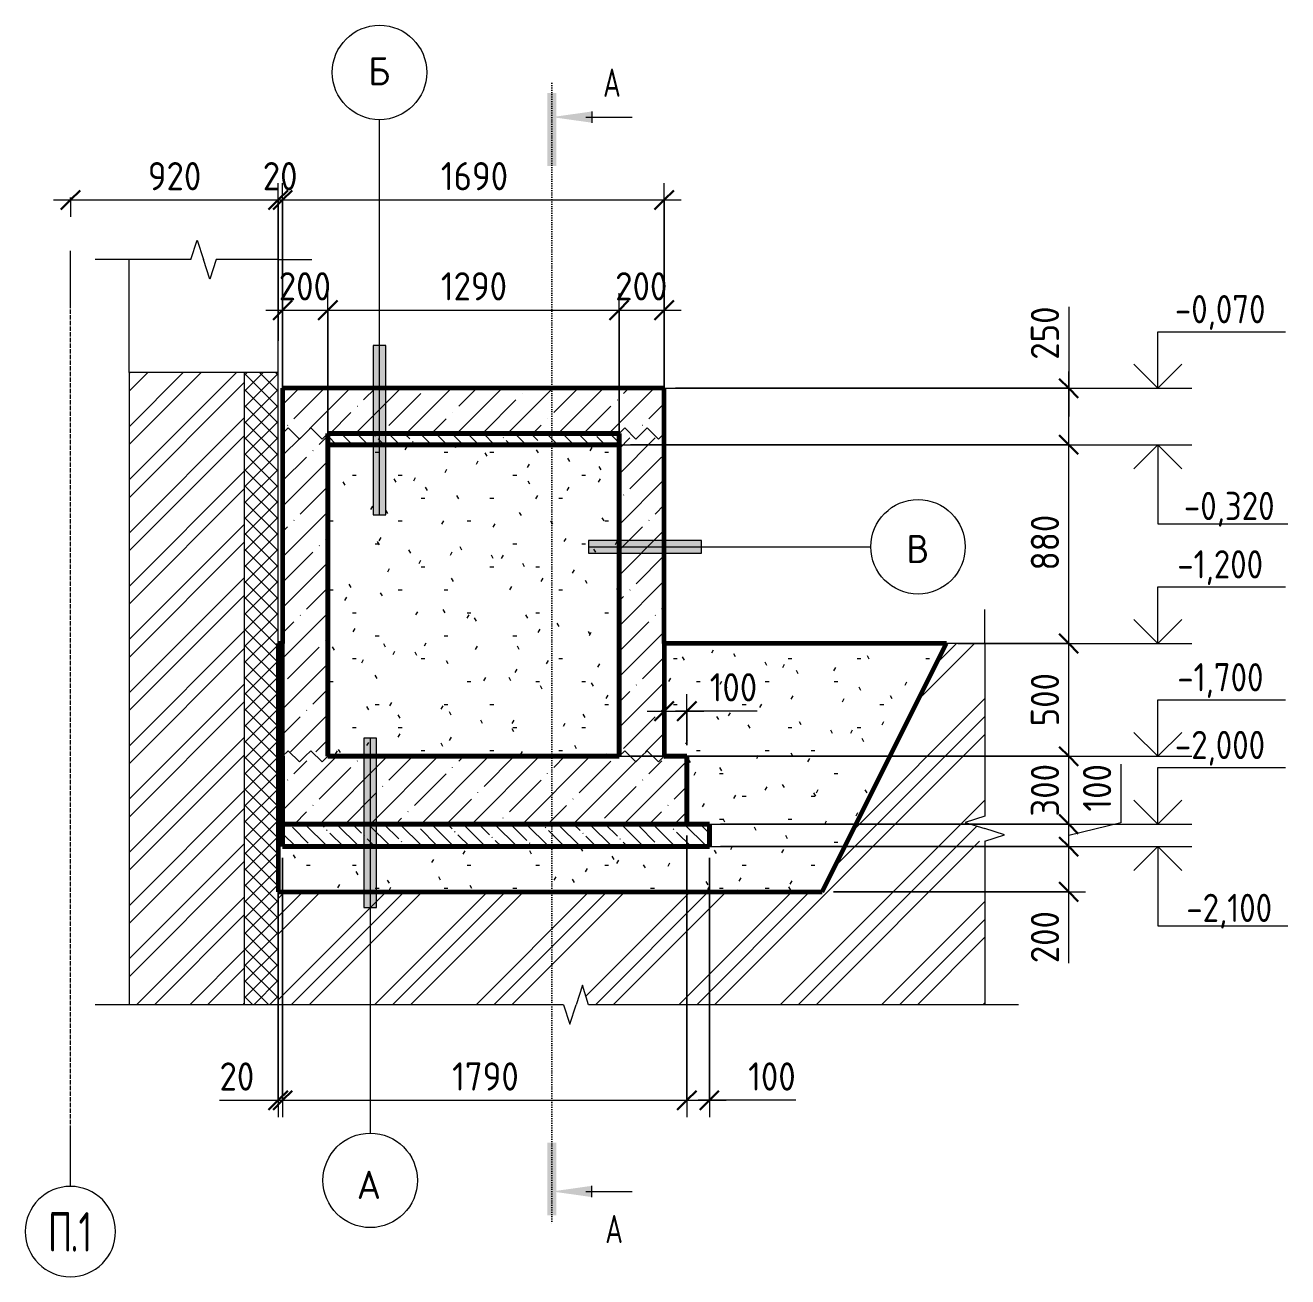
# Model space of a CAD drawing. Header units: millimetres. Extents: x 28039 to 90647, y -4005 to 79470.
# Drawn here: x 85055 to 90647, y -4005 to 1538 of the extents above; entities that cross this region are included whole.
import ezdxf

# ---------------------------------------------------------------- set-up
doc = ezdxf.new("R2010")
doc.units = ezdxf.units.MM
doc.linetypes.add('02 Штрихпунктирная _20 мм_', pattern=[25, 20, -2.5, 0, -2.5])
doc.linetypes.add('04 Пунктир 10мм', pattern=[10, 0, -10])
for name, color, linetype, lineweight in [('AA_Dim', 7, 'Continuous', 9), ('AA_Dim-50', 7, 'Continuous', 9), ('AA_Oformlenie', 7, 'Continuous', 9), ('AA_Razrez', 7, 'Continuous', 9), ('AA_Vinoska', 7, 'Continuous', 9), ('AA_Visotnaya otmetka', 7, 'Continuous', 9), ('AF_Stena', 7, 'Continuous', 9), ('Оси', 7, 'Continuous', 9)]:
    doc.layers.add(name, color=color, linetype=linetype, lineweight=lineweight)
for name, color, linetype, lineweight, true_color in [('AF_Okno', 7, 'Continuous', 20, 0xff9d3c), ('AF_Perekritie', 7, 'Continuous', 60, 0x006a35), ('AF_Perekritie_Грунт', 7, 'Continuous', 60, 0x006a35), ('AF_Perekritie_Опалубка', 7, 'Continuous', 60, 0x006a35), ('AF_Stena_Опалубка', 7, 'Continuous', 20, 0x0063c6), ('KR_Fundament', 7, 'Continuous', 20, 0x804000)]:
    doc.layers.add(name, color=color, linetype=linetype, lineweight=lineweight, true_color=true_color)
doc.styles.add('GOST Common_1', font='GOST_Common.ttf', dxfattribs={"height": 125})
doc.styles.add('ISOCPEUR', font='isocpeur.TTF', dxfattribs={"width": 0.7, "height": 175})
doc.styles.add('ISOCPEUR_1', font='isocpeur.TTF', dxfattribs={"width": 0.7, "height": 125})
doc.styles.add('ISOCPEUR_2', font='isocpeur.TTF', dxfattribs={"width": 0.9, "height": 125})
doc.styles.add('ISOCPEUR_3', font='isocpeur.TTF', dxfattribs={"width": 0.85, "height": 125})
doc.dimstyles.new('00_Точн_3_знака__прозр_', dxfattribs={"dimscale": 304.8, "dimtxt": 125.344371, "dimasz": 0.278871, "dimexe": 0.246063, "dimexo": 0.164042, "dimgap": 0.016404, "dimtad": 1, "dimdec": 3, "dimrnd": 0.001, "dimdsep": 46, "dimtxsty": 'ISOCPEUR_2', "dimblk1": 'OBLIQUE', "dimblk2": 'OBLIQUE', "dimsah": 1, "dimcen": 0.09, "dimdle": 0.246063, "dimazin": 0, "dimtfac": 1, "dimtdec": 4, "dimtix": 1, "dimtmove": 0, "dimatfit": 3, "dimfxl": 1, "dimtvp": 1, "dimtolj": 1, "dimtzin": 0, "dimlwd": 18, "dimlwe": 18, "dimarcsym": 2})
doc.dimstyles.new('00_Точн_3_знака__прозр__1', dxfattribs={"dimscale": 304.8, "dimtxt": 125.344371, "dimasz": 0.278871, "dimexe": 0.246063, "dimexo": 0.164042, "dimgap": 0.016404, "dimtad": 1, "dimdec": 3, "dimrnd": 0.001, "dimdsep": 46, "dimtxsty": 'ISOCPEUR_2', "dimblk1": 'OBLIQUE', "dimblk2": 'OBLIQUE', "dimsah": 1, "dimcen": 0.09, "dimdle": 0.246063, "dimazin": 0, "dimtfac": 1, "dimtdec": 4, "dimtix": 1, "dimtmove": 1, "dimatfit": 3, "dimfxl": 1, "dimtvp": 1, "dimtolj": 1, "dimtzin": 0, "dimlwd": 18, "dimlwe": 18, "dimarcsym": 2})
pattern_1 = [(45, (88434.42, -150), (-112.253, 112.253), []), (45, (88546.67, -150), (-112.253, 112.253), [198.438, -39.688, 1.676, -38.011])]
pattern_2 = [(135, (88434.42, -150), (-70.0036, -70.0036), [99, -16.5, 3.3, -16.5]), (135, (88434.42, -80.04), (-70.0036, -70.0036), [])]
pattern_3 = [(0, (88434.42, -150), (406.4, 101.6), [16.764, -288.036, 16.764, -288.036, -1625.6]), (0, (88434.42, -150), (406.4, 101.6), [-609.6, 16.764, -592.836, 16.764, -288.036, -711.2]), (0, (88434.42, -150), (406.4, 101.6), [-1524, 16.764, -186.436, 16.764, -491.236]), (120, (88586.82, -99.2), (-291.1882, 301.1527), [16.764, -288.036, 16.764, -288.036, -1625.6]), (120, (88586.82, -99.2), (-291.1882, 301.1527), [-609.6, 16.764, -592.836, 16.764, -288.036, -711.2]), (120, (88586.82, -99.2), (-291.1882, 301.1527), [-1524, 16.764, -186.436, 16.764, -491.236]), (240, (88637.62, 104), (-115.2118, -402.7527), [16.764, -288.036, 16.764, -288.036, -1625.6]), (240, (88637.62, 104), (-115.2118, -402.7527), [-609.6, 16.764, -592.836, 16.764, -288.036, -711.2]), (240, (88637.62, 104), (-115.2118, -402.7527), [-1524, 16.764, -186.436, 16.764, -491.236])]

# ---------------------------------------------------------------- blocks, each defined once
blk = doc.blocks.new('231_Отверстие прямоугольное _Окно_Стена_ - Проем сущ_-3702003-Б-Б Опл')
at = {"layer": 'AF_Okno', "color": 7, "lineweight": 9}
blk.add_line((75655, 0), (75655, 500), dxfattribs=at)
blk = doc.blocks.new('011_ЛинияОбрыва _ЭлУзла_Линия_ - Тип 1-3697662-Б-Б Опл')
at = {"layer": 'AA_Oformlenie'}
for p, q in [((79445, -1200), (79445, -1965)), ((79445, -2076.3), (79445, -2800))]:
    blk.add_line(p, q, dxfattribs=at)
blk = doc.blocks.new('011_ЛинияОбрыва _ЭлУзла_Линия_ - Тип 1-3697484-Б-Б Опл')
at = {"layer": 'AA_Oformlenie'}
for p, q in [((77578.7, -2800), (75655, -2800)), ((79594.7, -2800), (77690, -2800))]:
    blk.add_line(p, q, dxfattribs=at)
blk = doc.blocks.new('011_ЛинияОбрыва _ЭлУзла_Линия_ - Тип 1-3699179-Б-Б Опл')
at = {"layer": 'AA_Oformlenie'}
for p, q in [((75928.7, 500), (75655, 500)), ((76315, 500), (76040, 500))]:
    blk.add_line(p, q, dxfattribs=at)
blk = doc.blocks.new('Последовательность узлов - 3мм масшт50 маскировка-904230-Б-Б Опл')
at = {"layer": 'AA_Oformlenie'}
for p, q in [((76335, -270), (76360, -245)), ((76360, -245), (76410, -295)), ((76435, -270), (76410, -295)), ((76435, -270), (76460, -245)), ((76460, -245), (76510, -295)), ((76535, -270), (76510, -295))]:
    blk.add_line(p, q, dxfattribs=at)
blk = doc.blocks.new('Ось сетки - d_4мм-2765513-Б-Б Опл')
at = {"layer": 'Оси', "color": 12, "true_color": 0xc80000}
for start, end in [(0, 180), (0, 180), (180, 360), (180, 360)]:
    blk.add_arc((75395, -3804.8), 200, start, end, dxfattribs=at)
blk = doc.blocks.new('Разрез - Номер узла_ сзади-394133-Б-Б Опл')
at = {"layer": 'AA_Razrez'}
for points in [[(77507.5, 914.5), (77547.4, 914.5), (77547.4, 1237.4), (77507.5, 1237.4)], [(77704.3, 1106.2), (77704.3, 1155.8), (77527.7, 1131)]]:
    blk.add_hatch(color=256, dxfattribs=at).paths.add_polyline_path(points)
for p, q in [((77677.7, 1131), (77882.5, 1131)), ((77704.3, 1155.8), (77704.3, 1106.2))]:
    blk.add_line(p, q, dxfattribs=at)
blk = doc.blocks.new('Разрез - Номер узла_ спереди-394134-Б-Б Опл')
at = {"layer": 'AA_Razrez'}
for points in [[(77507.5, -3410.6), (77547.4, -3410.6), (77547.4, -3733.4), (77507.5, -3733.4)], [(77704.3, -3602.2), (77704.3, -3651.9), (77527.7, -3627.1)]]:
    blk.add_hatch(color=256, dxfattribs=at).paths.add_polyline_path(points)
for p, q in [((77677.7, -3627.1), (77882.5, -3627.1)), ((77704.3, -3651.9), (77704.3, -3602.2))]:
    blk.add_line(p, q, dxfattribs=at)
blk = doc.blocks.new('DIMBLOCK65-Б-Б Опл')
at = {"layer": 'AA_Dim-50', "color": 30, "lineweight": 18, "true_color": 0xff8000, "transparency": 16777216}
for p, q in [((86175.5, 140), (86175.5, 839.1)), ((85180.5, 764.1), (86175.5, 764.1)), ((85255.5, 774.2), (85255.5, 689.1)), ((85255.5, 764.1), (85255.5, 774.2)), ((86175.5, 764.1), (86175.5, 140))]:
    blk.add_line(p, q, dxfattribs=at)
at = {"layer": 'AA_Dim-50', "color": 30, "lineweight": 30, "true_color": 0xff8000, "transparency": 16777216}
for p, q in [((85255.5, 764.1), (85298, 806.6)), ((86175.5, 764.1), (86218, 806.6)), ((85255.5, 764.1), (85213, 721.6)), ((86175.5, 764.1), (86133, 721.6))]:
    blk.add_line(p, q, dxfattribs=at)
at = {"layer": 'AA_Dim-50', "color": 0, "lineweight": 18, "transparency": 16777216, "insert": (85598.4, 931.9), "char_height": 125, "width": 280.961, "attachment_point": 1, "line_spacing_factor": 1.135194, "style": 'ISOCPEUR_2'}
blk.add_mtext('920', dxfattribs=at)
blk = doc.blocks.new('_Oblique')
at = {"color": 0, "linetype": 'ByBlock', "lineweight": -2}
blk.add_line((-0.5, -0.5), (0.5, 0.5), dxfattribs=at)
blk = doc.blocks.new('DIMBLOCK66-Б-Б Опл')
at = {"layer": 'AA_Dim-50', "color": 30, "lineweight": 18, "true_color": 0xff8000, "transparency": 16777216}
for p, q in [((86175.5, 140), (86175.5, 839.1)), ((86195.5, -819.6), (86195.5, 839.1)), ((86175.5, 764.1), (86195.5, 764.1)), ((86175.5, 764.1), (86175.5, 140)), ((86195.5, 764.1), (86195.5, -819.6))]:
    blk.add_line(p, q, dxfattribs=at)
at = {"layer": 'AA_Dim-50', "color": 30, "lineweight": 30, "true_color": 0xff8000, "transparency": 16777216}
for p, q in [((86175.5, 764.1), (86218, 806.6)), ((86195.5, 764.1), (86238, 806.6)), ((86175.5, 764.1), (86133, 721.6)), ((86195.5, 764.1), (86153, 721.6))]:
    blk.add_line(p, q, dxfattribs=at)
at = {"layer": 'AA_Dim-50', "color": 0, "lineweight": 18, "transparency": 16777216, "insert": (86107.5, 931.9), "char_height": 125, "width": 187.307, "attachment_point": 1, "line_spacing_factor": 1.135194, "style": 'ISOCPEUR_2'}
blk.add_mtext('20', dxfattribs=at)
blk = doc.blocks.new('DIMBLOCK67-Б-Б Опл')
at = {"layer": 'AA_Dim-50', "color": 30, "lineweight": 18, "true_color": 0xff8000, "transparency": 16777216}
for p, q in [((86195.5, -819.6), (86195.5, 839.1)), ((87885.5, -819.6), (87885.5, 839.1)), ((86195.5, 764.1), (87960.5, 764.1)), ((86195.5, 764.1), (86195.5, -819.6)), ((87885.5, 764.1), (87885.5, -819.6))]:
    blk.add_line(p, q, dxfattribs=at)
at = {"layer": 'AA_Dim-50', "color": 30, "lineweight": 30, "true_color": 0xff8000, "transparency": 16777216}
for p, q in [((86195.5, 764.1), (86238, 806.6)), ((87885.5, 764.1), (87928, 806.6)), ((86195.5, 764.1), (86153, 721.6)), ((87885.5, 764.1), (87843, 721.6))]:
    blk.add_line(p, q, dxfattribs=at)
at = {"layer": 'AA_Dim-50', "color": 0, "lineweight": 18, "transparency": 16777216, "insert": (86896.2, 931.9), "char_height": 125, "width": 346.234, "attachment_point": 1, "line_spacing_factor": 1.135194, "style": 'ISOCPEUR_2'}
blk.add_mtext('1690', dxfattribs=at)
blk = doc.blocks.new('DIMBLOCK68-Б-Б Опл')
at = {"layer": 'AA_Dim-50', "color": 30, "lineweight": 30, "true_color": 0xff8000, "transparency": 16777216}
for p, q in [((89677.1, -2100), (89634.6, -2057.5)), ((89677.1, -2100), (89719.6, -2142.5)), ((89677.1, -2300), (89634.6, -2257.5)), ((89677.1, -2300), (89719.6, -2342.5))]:
    blk.add_line(p, q, dxfattribs=at)
at = {"layer": 'AA_Dim-50', "color": 30, "lineweight": 18, "true_color": 0xff8000, "transparency": 16777216}
for p, q in [((88135.5, -2100), (89752.1, -2100)), ((89677.1, -2100), (88135.5, -2100)), ((89677.1, -2375), (89677.1, -2100)), ((89677.1, -2332.2), (89677.1, -2200)), ((88635.5, -2300), (89752.1, -2300)), ((89677.1, -2300), (88635.5, -2300)), ((89677.1, -2616.3), (89677.1, -2332.2))]:
    blk.add_line(p, q, dxfattribs=at)
at = {"layer": 'AA_Dim-50', "color": 0, "lineweight": 18, "transparency": 16777216, "insert": (89509.3, -2616.3), "char_height": 125, "width": 280.961, "attachment_point": 1, "rotation": 90, "line_spacing_factor": 1.135194, "style": 'ISOCPEUR_2'}
blk.add_mtext('200', dxfattribs=at)
blk = doc.blocks.new('DIMBLOCK69-Б-Б Опл')
at = {"layer": 'AA_Dim-50', "color": 30, "lineweight": 18, "true_color": 0xff8000, "transparency": 16777216}
for p, q in [((89908, -1734.3), (89908, -1994.8)), ((88135.5, -2000), (89752.1, -2000)), ((89677.1, -2000), (88135.5, -2000)), ((89908, -1994.8), (89677.1, -2050)), ((89677.1, -2100), (89677.1, -2000)), ((88135.5, -2100), (89752.1, -2100)), ((89677.1, -2100), (88135.5, -2100))]:
    blk.add_line(p, q, dxfattribs=at)
at = {"layer": 'AA_Dim-50', "color": 30, "lineweight": 30, "true_color": 0xff8000, "transparency": 16777216}
for p, q in [((89677.1, -2000), (89634.6, -1957.5)), ((89677.1, -2000), (89719.6, -2042.5)), ((89677.1, -2100), (89634.6, -2057.5)), ((89677.1, -2100), (89719.6, -2142.5))]:
    blk.add_line(p, q, dxfattribs=at)
at = {"layer": 'AA_Dim-50', "color": 0, "lineweight": 18, "transparency": 16777216, "insert": (89740.2, -1944.8), "char_height": 125, "width": 252.581, "attachment_point": 1, "rotation": 90, "line_spacing_factor": 1.135194, "style": 'ISOCPEUR_2'}
blk.add_mtext('100', dxfattribs=at)
blk = doc.blocks.new('DIMBLOCK70-Б-Б Опл')
at = {"layer": 'AA_Dim-50', "color": 30, "lineweight": 30, "true_color": 0xff8000, "transparency": 16777216}
for p, q in [((89677.1, -1700), (89634.6, -1657.5)), ((89677.1, -1700), (89719.6, -1742.5)), ((89677.1, -2000), (89634.6, -1957.5)), ((89677.1, -2000), (89719.6, -2042.5))]:
    blk.add_line(p, q, dxfattribs=at)
at = {"layer": 'AA_Dim-50', "color": 30, "lineweight": 18, "true_color": 0xff8000, "transparency": 16777216}
for p, q in [((87735.5, -1700), (89752.1, -1700)), ((89677.1, -1700), (87735.5, -1700)), ((89677.1, -2000), (89677.1, -1700)), ((88135.5, -2000), (89752.1, -2000)), ((89677.1, -2000), (88135.5, -2000))]:
    blk.add_line(p, q, dxfattribs=at)
at = {"layer": 'AA_Dim-50', "color": 0, "lineweight": 18, "transparency": 16777216, "insert": (89509.3, -1967.1), "char_height": 125, "width": 280.961, "attachment_point": 1, "rotation": 90, "line_spacing_factor": 1.135194, "style": 'ISOCPEUR_2'}
blk.add_mtext('300', dxfattribs=at)
blk = doc.blocks.new('DIMBLOCK71-Б-Б Опл')
at = {"layer": 'AA_Dim-50', "color": 30, "lineweight": 30, "true_color": 0xff8000, "transparency": 16777216}
for p, q in [((89677.1, -1200), (89634.6, -1157.5)), ((89677.1, -1200), (89719.6, -1242.5)), ((89677.1, -1700), (89634.6, -1657.5)), ((89677.1, -1700), (89719.6, -1742.5))]:
    blk.add_line(p, q, dxfattribs=at)
at = {"layer": 'AA_Dim-50', "color": 30, "lineweight": 18, "true_color": 0xff8000, "transparency": 16777216}
for p, q in [((89185.5, -1200), (89752.1, -1200)), ((89677.1, -1200), (89185.5, -1200)), ((89677.1, -1700), (89677.1, -1200)), ((87735.5, -1700), (89752.1, -1700)), ((89677.1, -1700), (87735.5, -1700))]:
    blk.add_line(p, q, dxfattribs=at)
at = {"layer": 'AA_Dim-50', "color": 0, "lineweight": 18, "transparency": 16777216, "insert": (89509.3, -1567.1), "char_height": 125, "width": 280.961, "attachment_point": 1, "rotation": 90, "line_spacing_factor": 1.135194, "style": 'ISOCPEUR_2'}
blk.add_mtext('500', dxfattribs=at)
blk = doc.blocks.new('DIMBLOCK72-Б-Б Опл')
at = {"layer": 'AA_Dim-50', "color": 30, "lineweight": 30, "true_color": 0xff8000, "transparency": 16777216}
for p, q in [((89677.1, -320), (89634.6, -277.5)), ((89677.1, -320), (89719.6, -362.5)), ((89677.1, -1200), (89634.6, -1157.5)), ((89677.1, -1200), (89719.6, -1242.5))]:
    blk.add_line(p, q, dxfattribs=at)
at = {"layer": 'AA_Dim-50', "color": 30, "lineweight": 18, "true_color": 0xff8000, "transparency": 16777216}
for p, q in [((87735.5, -320), (89752.1, -320)), ((89677.1, -320), (87735.5, -320)), ((89677.1, -1200), (89677.1, -320)), ((89185.5, -1200), (89752.1, -1200)), ((89677.1, -1200), (89185.5, -1200))]:
    blk.add_line(p, q, dxfattribs=at)
at = {"layer": 'AA_Dim-50', "color": 0, "lineweight": 18, "transparency": 16777216, "insert": (89509.3, -877.1), "char_height": 125, "width": 280.961, "attachment_point": 1, "rotation": 90, "line_spacing_factor": 1.135194, "style": 'ISOCPEUR_2'}
blk.add_mtext('880', dxfattribs=at)
blk = doc.blocks.new('DIMBLOCK73-Б-Б Опл')
at = {"layer": 'AA_Dim-50', "color": 30, "lineweight": 18, "true_color": 0xff8000, "transparency": 16777216}
for p, q in [((89677.1, 290.5), (89677.1, 6.4)), ((89677.1, 6.4), (89677.1, -195)), ((89677.1, -320), (89677.1, 5)), ((87935.5, -70), (89752.1, -70)), ((89677.1, -70), (87935.5, -70)), ((87735.5, -320), (89752.1, -320)), ((89677.1, -320), (87735.5, -320))]:
    blk.add_line(p, q, dxfattribs=at)
at = {"layer": 'AA_Dim-50', "color": 30, "lineweight": 30, "true_color": 0xff8000, "transparency": 16777216}
for p, q in [((89677.1, -70), (89634.6, -27.5)), ((89677.1, -70), (89719.6, -112.5)), ((89677.1, -320), (89634.6, -277.5)), ((89677.1, -320), (89719.6, -362.5))]:
    blk.add_line(p, q, dxfattribs=at)
at = {"layer": 'AA_Dim-50', "color": 0, "lineweight": 18, "transparency": 16777216, "insert": (89509.3, 56.4), "char_height": 125, "width": 280.961, "attachment_point": 1, "rotation": 90, "line_spacing_factor": 1.135194, "style": 'ISOCPEUR_2'}
blk.add_mtext('250', dxfattribs=at)
blk = doc.blocks.new('DIMBLOCK74-Б-Б Опл')
at = {"layer": 'AA_Dim-50', "color": 30, "lineweight": 18, "true_color": 0xff8000, "transparency": 16777216}
for p, q in [((86195.5, -2150), (86195.5, -3298.3)), ((86195.5, -3223.3), (86195.5, -2150)), ((86175.5, -2802.6), (86175.5, -3298.3)), ((86175.5, -3223.3), (86175.5, -2802.6)), ((85916, -3223.3), (86122.1, -3223.3)), ((86100.5, -3223.3), (86195.5, -3223.3)), ((86122.1, -3223.3), (86185.5, -3223.3))]:
    blk.add_line(p, q, dxfattribs=at)
at = {"layer": 'AA_Dim-50', "color": 30, "lineweight": 30, "true_color": 0xff8000, "transparency": 16777216}
for p, q in [((86175.5, -3223.3), (86218, -3180.8)), ((86195.5, -3223.3), (86238, -3180.8)), ((86175.5, -3223.3), (86133, -3265.8)), ((86195.5, -3223.3), (86153, -3265.8))]:
    blk.add_line(p, q, dxfattribs=at)
at = {"layer": 'AA_Dim-50', "color": 0, "lineweight": 18, "transparency": 16777216, "insert": (85916, -3055.4), "char_height": 125, "width": 187.307, "attachment_point": 1, "line_spacing_factor": 1.135194, "style": 'ISOCPEUR_2'}
blk.add_mtext('20', dxfattribs=at)
blk = doc.blocks.new('DIMBLOCK75-Б-Б Опл')
at = {"layer": 'AA_Dim-50', "color": 30, "lineweight": 18, "true_color": 0xff8000, "transparency": 16777216}
for p, q in [((87985.5, -2050), (87985.5, -3298.3)), ((87985.5, -3223.3), (87985.5, -2050)), ((86195.5, -2150), (86195.5, -3298.3)), ((86195.5, -3223.3), (86195.5, -2150)), ((86195.5, -3223.3), (87985.5, -3223.3))]:
    blk.add_line(p, q, dxfattribs=at)
at = {"layer": 'AA_Dim-50', "color": 30, "lineweight": 30, "true_color": 0xff8000, "transparency": 16777216}
for p, q in [((86195.5, -3223.3), (86238, -3180.8)), ((87985.5, -3223.3), (88028, -3180.8)), ((86195.5, -3223.3), (86153, -3265.8)), ((87985.5, -3223.3), (87943, -3265.8))]:
    blk.add_line(p, q, dxfattribs=at)
at = {"layer": 'AA_Dim-50', "color": 0, "lineweight": 18, "transparency": 16777216, "insert": (86946.2, -3055.4), "char_height": 125, "width": 346.234, "attachment_point": 1, "line_spacing_factor": 1.135194, "style": 'ISOCPEUR_2'}
blk.add_mtext('1790', dxfattribs=at)
blk = doc.blocks.new('DIMBLOCK76-Б-Б Опл')
at = {"layer": 'AA_Dim-50', "color": 30, "lineweight": 18, "true_color": 0xff8000, "transparency": 16777216}
for p, q in [((87985.5, -2050), (87985.5, -3298.3)), ((87985.5, -3223.3), (87985.5, -2050)), ((88085.5, -2150), (88085.5, -3298.3)), ((88085.5, -3223.3), (88085.5, -2150)), ((87985.5, -3223.3), (88160.5, -3223.3)), ((88207.4, -3223.3), (88035.5, -3223.3)), ((88467.9, -3223.3), (88207.4, -3223.3))]:
    blk.add_line(p, q, dxfattribs=at)
at = {"layer": 'AA_Dim-50', "color": 30, "lineweight": 30, "true_color": 0xff8000, "transparency": 16777216}
for p, q in [((87985.5, -3223.3), (88028, -3180.8)), ((88085.5, -3223.3), (88128, -3180.8)), ((87985.5, -3223.3), (87943, -3265.8)), ((88085.5, -3223.3), (88043, -3265.8))]:
    blk.add_line(p, q, dxfattribs=at)
at = {"layer": 'AA_Dim-50', "color": 0, "lineweight": 18, "transparency": 16777216, "insert": (88257.4, -3055.4), "char_height": 125, "width": 252.581, "attachment_point": 1, "line_spacing_factor": 1.135194, "style": 'ISOCPEUR_2'}
blk.add_mtext('100', dxfattribs=at)
blk = doc.blocks.new('DIMBLOCK77-Б-Б Опл')
at = {"layer": 'AA_Dim-50', "color": 30, "lineweight": 18, "true_color": 0xff8000, "transparency": 16777216}
for p, q in [((86195.5, -220), (86195.5, 351.3)), ((86395.5, -270), (86395.5, 351.3)), ((86120.5, 276.3), (86395.5, 276.3)), ((86195.5, 276.3), (86195.5, -220)), ((86395.5, 276.3), (86395.5, -270))]:
    blk.add_line(p, q, dxfattribs=at)
at = {"layer": 'AA_Dim-50', "color": 30, "lineweight": 30, "true_color": 0xff8000, "transparency": 16777216}
for p, q in [((86195.5, 276.3), (86238, 318.8)), ((86395.5, 276.3), (86438, 318.8)), ((86195.5, 276.3), (86153, 233.8)), ((86395.5, 276.3), (86353, 233.8))]:
    blk.add_line(p, q, dxfattribs=at)
at = {"layer": 'AA_Dim-50', "color": 0, "lineweight": 18, "transparency": 16777216, "insert": (86178.4, 444.1), "char_height": 125, "width": 280.961, "attachment_point": 1, "line_spacing_factor": 1.135194, "style": 'ISOCPEUR_2'}
blk.add_mtext('200', dxfattribs=at)
blk = doc.blocks.new('DIMBLOCK78-Б-Б Опл')
at = {"layer": 'AA_Dim-50', "color": 30, "lineweight": 18, "true_color": 0xff8000, "transparency": 16777216}
for p, q in [((86395.5, -270), (86395.5, 351.3)), ((87685.5, -270), (87685.5, 351.3)), ((86395.5, 276.3), (87685.5, 276.3)), ((86395.5, 276.3), (86395.5, -270)), ((87685.5, 276.3), (87685.5, -270))]:
    blk.add_line(p, q, dxfattribs=at)
at = {"layer": 'AA_Dim-50', "color": 30, "lineweight": 30, "true_color": 0xff8000, "transparency": 16777216}
for p, q in [((86395.5, 276.3), (86438, 318.8)), ((87685.5, 276.3), (87728, 318.8)), ((86395.5, 276.3), (86353, 233.8)), ((87685.5, 276.3), (87643, 233.8))]:
    blk.add_line(p, q, dxfattribs=at)
at = {"layer": 'AA_Dim-50', "color": 0, "lineweight": 18, "transparency": 16777216, "insert": (86896.2, 444.1), "char_height": 125, "width": 346.234, "attachment_point": 1, "line_spacing_factor": 1.135194, "style": 'ISOCPEUR_2'}
blk.add_mtext('1290', dxfattribs=at)
blk = doc.blocks.new('DIMBLOCK79-Б-Б Опл')
at = {"layer": 'AA_Dim-50', "color": 30, "lineweight": 18, "true_color": 0xff8000, "transparency": 16777216}
for p, q in [((87685.5, -270), (87685.5, 351.3)), ((87885.5, -220), (87885.5, 351.3)), ((87685.5, 276.3), (87960.5, 276.3)), ((87685.5, 276.3), (87685.5, -270)), ((87885.5, 276.3), (87885.5, -220))]:
    blk.add_line(p, q, dxfattribs=at)
at = {"layer": 'AA_Dim-50', "color": 30, "lineweight": 30, "true_color": 0xff8000, "transparency": 16777216}
for p, q in [((87685.5, 276.3), (87728, 318.8)), ((87885.5, 276.3), (87928, 318.8)), ((87685.5, 276.3), (87643, 233.8)), ((87885.5, 276.3), (87843, 233.8))]:
    blk.add_line(p, q, dxfattribs=at)
at = {"layer": 'AA_Dim-50', "color": 0, "lineweight": 18, "transparency": 16777216, "insert": (87668.4, 444.1), "char_height": 125, "width": 280.961, "attachment_point": 1, "line_spacing_factor": 1.135194, "style": 'ISOCPEUR_2'}
blk.add_mtext('200', dxfattribs=at)
blk = doc.blocks.new('Высотные отметки - Стрелка вверх-400292-Б-Б Опл')
at = {"layer": 'AA_Vinoska'}
for p, q in [((80211.7, 180), (80776.7, 180)), ((80211.7, -70), (80211.7, 180)), ((80211.7, -70), (80105.6, 36.1)), ((80211.7, -70), (80317.8, 36.1)), ((80061.7, -70), (80361.7, -70))]:
    blk.add_line(p, q, dxfattribs=at)
blk = doc.blocks.new('Высотные отметки - Стрелка вниз высокая-400290-Б-Б Опл')
at = {"layer": 'AA_Vinoska'}
for p, q in [((80061.7, -320), (80361.7, -320)), ((80211.7, -320), (80105.6, -426.1)), ((80211.7, -320), (80211.7, -670)), ((80211.7, -320), (80317.8, -426.1)), ((80211.7, -670), (80786.7, -670))]:
    blk.add_line(p, q, dxfattribs=at)
blk = doc.blocks.new('010_Флажок только номер _ТиповАннот_ - Узел А-3714372-Б-Б Опл')
at = {"layer": 'AA_Vinoska'}
blk.add_hatch(color=256, dxfattribs=at).paths.add_polyline_path([(76695.3, -2369), (76695.3, -1619), (76750.3, -1619), (76750.3, -2369)])
for p, q in [((76750.3, -1619), (76695.3, -1619)), ((76695.3, -1619), (76695.3, -2369)), ((76722.8, -1619), (76722.8, -3369)), ((76750.3, -2369), (76750.3, -1619)), ((76695.3, -2369), (76750.3, -2369))]:
    blk.add_line(p, q, dxfattribs=at)
blk.add_circle((76722.8, -3578), 209.1, dxfattribs=at)
blk = doc.blocks.new('010_Флажок только номер _ТиповАннот_ - Узел В-3715294-Б-Б Опл')
at = {"layer": 'AA_Vinoska'}
blk.add_hatch(color=256, dxfattribs=at).paths.add_polyline_path([(78190.2, -799.6), (77690.2, -799.6), (77690.2, -744.6), (78190.2, -744.6)])
for p, q in [((78190.2, -744.6), (77690.2, -744.6)), ((77690.2, -744.6), (77690.2, -799.6)), ((77690.2, -772.1), (78940.2, -772.1)), ((78190.2, -799.6), (78190.2, -744.6)), ((77690.2, -799.6), (78190.2, -799.6))]:
    blk.add_line(p, q, dxfattribs=at)
blk.add_circle((79149.2, -772.1), 209.1, dxfattribs=at)
blk = doc.blocks.new('010_Флажок только номер _ТиповАннот_ - Узел Б-3715291-Б-Б Опл')
at = {"layer": 'AA_Vinoska'}
blk.add_hatch(color=256, dxfattribs=at).paths.add_polyline_path([(76791.5, 119.6), (76791.5, -630.4), (76736.5, -630.4), (76736.5, 119.6)])
for p, q in [((76764, -630.4), (76764, 1119.6)), ((76791.5, 119.6), (76736.5, 119.6)), ((76736.5, 119.6), (76736.5, -630.4)), ((76791.5, -630.4), (76791.5, 119.6)), ((76736.5, -630.4), (76791.5, -630.4))]:
    blk.add_line(p, q, dxfattribs=at)
blk.add_circle((76764, 1328.7), 209.1, dxfattribs=at)
blk = doc.blocks.new('DIMBLOCK80-Б-Б Опл')
at = {"layer": 'AA_Dim-50', "color": 30, "lineweight": 18, "true_color": 0xff8000, "transparency": 16777216}
for p, q in [((87985.5, -1650), (87985.5, -1424.6)), ((87810.5, -1499.6), (88060.5, -1499.6)), ((87885.5, -1489.5), (87885.5, -1574.6)), ((87885.5, -1499.6), (87885.5, -1489.5)), ((88036.9, -1499.6), (87935.5, -1499.6)), ((87985.5, -1499.6), (87985.5, -1650)), ((88297.4, -1499.6), (88036.9, -1499.6))]:
    blk.add_line(p, q, dxfattribs=at)
at = {"layer": 'AA_Dim-50', "color": 30, "lineweight": 30, "true_color": 0xff8000, "transparency": 16777216}
for p, q in [((87885.5, -1499.6), (87843, -1542.1)), ((87885.5, -1499.6), (87928, -1457.1)), ((87985.5, -1499.6), (87943, -1542.1)), ((87985.5, -1499.6), (88028, -1457.1))]:
    blk.add_line(p, q, dxfattribs=at)
at = {"layer": 'AA_Dim-50', "color": 0, "lineweight": 18, "transparency": 16777216, "insert": (88086.9, -1331.7), "char_height": 125, "width": 252.581, "attachment_point": 1, "line_spacing_factor": 1.135194, "style": 'ISOCPEUR_2'}
blk.add_mtext('100', dxfattribs=at)

msp = doc.modelspace()

# ---------------------------------------------------------------- hatches: boundary and pattern name
at = {"layer": 'AF_Perekritie', "lineweight": 9}
h = msp.add_hatch(dxfattribs=at)
h.set_pattern_fill('FP_16', style=0, pattern_type=2)
h.set_pattern_definition(pattern_1)
h.paths.add_polyline_path([(87685.4971, -270), (87685.4971, -250), (87885.4971, -250), (87885.4971, -70), (86195.4971, -70), (86195.4971, -250), (86395.4971, -250), (86395.4971, -270), (87278.9397, -270)])
h = msp.add_hatch(dxfattribs=at)
h.set_pattern_fill('FP_18', style=0, pattern_type=2)
h.set_pattern_definition(pattern_2)
h.paths.add_polyline_path([(87685.4971, -320), (87685.4971, -270), (86395.4971, -270), (86395.4971, -320), (87278.9397, -320)])
h = msp.add_hatch(dxfattribs=at)
h.set_pattern_fill('FP_17', style=0, pattern_type=2)
h.set_pattern_definition([(45, (88434.42, -150), (-224.506, 224.506), []), (45, (88513.8, -150), (0, 449.013), []), (45, (88355.04, -150), (0, 449.013), [])])
h.paths.add_polyline_path([(89218.8945, -2800), (89305.4971, -2800), (89305.4971, -2076.3087), (89266.2444, -2076.3087), (89266.2444, -2020), (89305.4971, -2020), (89218.8945, -1992.5), (89305.4971, -1965), (89305.4971, -1200), (89135.4971, -1200), (88585.4971, -2300), (86175.4971, -2300), (86175.4971, -2800), (87439.1884, -2800), (87439.1884, -2760.7473), (87495.4971, -2760.7473), (87495.4971, -2800), (87522.9971, -2713.3975), (87550.4971, -2800), (88844.1178, -2800)])
h = msp.add_hatch(dxfattribs=at)
h.set_pattern_fill('FP_16', style=0, pattern_type=2)
h.set_pattern_definition(pattern_1)
h.paths.add_polyline_path([(87278.9397, -2000), (87985.4971, -2000), (87985.4971, -1700), (87885.4971, -1700), (87885.4971, -1720), (87685.4971, -1720), (87685.4971, -1700), (86395.4971, -1700), (86395.4971, -1720), (86195.4971, -1720), (86195.4971, -2000), (86395.4971, -2000)])
h = msp.add_hatch(dxfattribs=at)
h.set_pattern_fill('FP_18', style=0, pattern_type=2)
h.set_pattern_definition(pattern_2)
h.paths.add_polyline_path([(87278.9397, -2100), (88085.4971, -2100), (88085.4971, -2000), (86195.4971, -2000), (86195.4971, -2100)])
at = {"layer": 'AF_Stena'}
h = msp.add_hatch(dxfattribs=at)
h.set_pattern_fill('FP_14', color=256, style=0, pattern_type=2)
h.set_pattern_definition([(45, (88434.42, -150), (-117.866, 117.866), []), (45, (88513, -150), (-117.866, 117.866), [])])
h.paths.add_polyline_path([(85948.2244, -2800), (86025.4971, -2800), (86025.4971, 0), (85515.4971, 0), (85515.4971, -2800)])
h = msp.add_hatch(dxfattribs=at)
h.set_pattern_fill('FP_15', color=256, style=0, pattern_type=2)
h.set_pattern_definition([(45, (88434.416, -150), (-35.35534, 35.35534), []), (135, (88434.416, -150), (-35.35534, -35.35534), [])])
h.paths.add_polyline_path([(86175.4971, -2800), (86175.4971, 0), (86025.4971, 0), (86025.4971, -2800), (86152.7698, -2800)])
h = msp.add_hatch(dxfattribs=at)
h.set_pattern_fill('FP_16', color=256, style=0, pattern_type=2)
h.set_pattern_definition(pattern_1)
h.paths.add_polyline_path([(86195.4971, -1680), (86395.4971, -1680), (86395.4971, -290), (86195.4971, -290), (86195.4971, -1200)])
h = msp.add_hatch(dxfattribs=at)
h.set_pattern_fill('FP_16', color=256, style=0, pattern_type=2)
h.set_pattern_definition(pattern_1)
h.paths.add_polyline_path([(87693.4971, -1680), (87885.4971, -1680), (87885.4971, -290), (87685.4971, -290), (87685.4971, -1680)])
at = {"layer": 'KR_Fundament', "lineweight": 9}
h = msp.add_hatch(dxfattribs=at)
h.set_pattern_fill('FP_19', style=0, pattern_type=2)
h.set_pattern_definition(pattern_3)
h.paths.add_polyline_path([(87685.4971, -1700), (87685.4971, -320), (86395.4971, -320), (86395.4971, -1700), (87278.9397, -1700)])
h = msp.add_hatch(dxfattribs=at)
h.set_pattern_fill('FP_19', style=0, pattern_type=2)
h.set_pattern_definition(pattern_3)
h.paths.add_polyline_path([(87278.9397, -2300), (88585.4971, -2300), (89135.4971, -1200), (87885.4971, -1200), (87885.4971, -1700), (87985.4971, -1700), (87985.4971, -2000), (88085.4971, -2000), (88085.4971, -2100), (86195.4971, -2100), (86195.4971, -1200), (86175.4971, -1200), (86175.4971, -2300)])

# ---------------------------------------------------------------- linework, layer by layer
at = {"layer": 'AA_Razrez', "color": 7, "linetype": '04 Пунктир 10мм', "true_color": 0xffffff}
msp.add_line((87388.1725, 1281.0097), (87388.1725, -3777.0584), dxfattribs=at)
at = {"layer": 'AA_Vinoska'}
for p, q in [((85789.1884, 500), (85817.3427, 586.6501)), ((85817.3427, 586.6501), (85845.4971, 500)), ((85515.4971, 500), (85365.4971, 500)), ((85872.9971, 413.3975), (85845.4971, 500)), ((85900.4971, 500), (85872.9971, 413.3975)), ((86175.4971, 500), (86325.4971, 500)), ((89305.4971, -1200), (89305.4971, -1050)), ((89305.4971, -1965), (89218.8945, -1992.5)), ((89218.8945, -1992.5), (89305.4971, -2020)), ((89392.1472, -2048.1543), (89305.4971, -2020)), ((89305.4971, -2076.3087), (89392.1472, -2048.1543)), ((87522.9971, -2713.3975), (87495.4971, -2800)), ((87550.4971, -2800), (87522.9971, -2713.3975)), ((85515.4971, -2800), (85365.4971, -2800)), ((87439.1884, -2800), (87467.3427, -2886.6501)), ((87467.3427, -2886.6501), (87495.4971, -2800))]:
    msp.add_line(p, q, dxfattribs=at)
at = {"layer": 'AA_Visotnaya otmetka', "color": 92, "true_color": 0x00cc00}
for p, q in [((87356.1894, -70), (89345.1934, -70)), ((89345.1934, -70), (90072.2087, -70)), ((89194.3035, -1200), (89530.3766, -1200)), ((89530.3766, -1200), (90072.2087, -1200)), ((87618.5061, -1700), (89915.939, -1700)), ((89915.939, -1700), (90072.2087, -1700)), ((87746.237, -2000), (89338.633, -2000)), ((89338.633, -2000), (90072.2087, -2000))]:
    msp.add_line(p, q, dxfattribs=at)
at = {"layer": 'AA_Visotnaya otmetka'}
for p, q in [((87445.3517, -320), (88899.3822, -320)), ((88899.3822, -320), (90072.2087, -320)), ((88014.6183, -2100), (88366.4961, -2100)), ((88366.4961, -2100), (90072.2087, -2100))]:
    msp.add_line(p, q, dxfattribs=at)
at = {"layer": 'AF_Perekritie_Грунт', "lineweight": 20}
for p, q in [((89135.4971, -1200), (88585.4971, -2300)), ((89305.4971, -1200), (89135.4971, -1200)), ((86175.4971, -2300), (86175.4971, -2800)), ((88585.4971, -2300), (86175.4971, -2300))]:
    msp.add_line(p, q, dxfattribs=at)
at = {"layer": 'AF_Perekritie_Опалубка'}
for p, q in [((87885.4971, -70), (86195.4971, -70)), ((86195.4971, -70), (86195.4971, -270)), ((87885.4971, -270), (87885.4971, -70)), ((86395.4971, -270), (87685.4971, -270))]:
    msp.add_line(p, q, dxfattribs=at)
at = {"layer": 'AF_Stena_Опалубка'}
for p, q in [((86175.4971, 0), (86175.4971, 500)), ((85515.4971, 0), (85515.4971, -2800)), ((86175.4971, 0), (85515.4971, 0)), ((86175.4971, -2800), (86175.4971, 0)), ((86195.4971, -1200), (86195.4971, -1700)), ((87885.4971, -1700), (87885.4971, -1200))]:
    msp.add_line(p, q, dxfattribs=at)
at = {"layer": 'AF_Stena_Опалубка', "color": 7}
msp.add_line((86025.4971, 0), (86025.4971, -2800), dxfattribs=at)
at = {"layer": 'AF_Stena_Опалубка', "lineweight": 60}
for p, q in [((86195.4971, -270), (86195.4971, -1200)), ((86395.4971, -1700), (86395.4971, -270)), ((87685.4971, -270), (87685.4971, -1700)), ((87885.4971, -1200), (87885.4971, -270))]:
    msp.add_line(p, q, dxfattribs=at)
at = {"layer": 'KR_Fundament', "lineweight": 60}
for p, q in [((87685.4971, -270), (86395.4971, -270)), ((86395.4971, -270), (86395.4971, -320)), ((87685.4971, -320), (87685.4971, -270)), ((87685.4971, -320), (86395.4971, -320)), ((86395.4971, -320), (86395.4971, -1700)), ((86395.4971, -320), (87685.4971, -320)), ((87685.4971, -1700), (87685.4971, -320)), ((86195.4971, -1200), (86175.4971, -1200)), ((86175.4971, -1200), (86175.4971, -2300)), ((86195.4971, -2100), (86195.4971, -1200)), ((89135.4971, -1200), (87885.4971, -1200)), ((87885.4971, -1200), (87885.4971, -1700)), ((88585.4971, -2300), (89135.4971, -1200)), ((86195.4971, -1700), (86195.4971, -2000)), ((87685.4971, -1700), (86395.4971, -1700)), ((86395.4971, -1700), (87685.4971, -1700)), ((87985.4971, -1700), (87885.4971, -1700)), ((87885.4971, -1700), (87985.4971, -1700)), ((87985.4971, -2000), (87985.4971, -1700)), ((87985.4971, -1700), (87985.4971, -2000)), ((86195.4971, -2000), (87985.4971, -2000)), ((88085.4971, -2000), (86195.4971, -2000)), ((86195.4971, -2000), (86195.4971, -2100)), ((87985.4971, -2000), (88085.4971, -2000)), ((88085.4971, -2100), (88085.4971, -2000)), ((88085.4971, -2000), (88085.4971, -2100)), ((86195.4971, -2100), (88085.4971, -2100)), ((88085.4971, -2100), (86195.4971, -2100)), ((86175.4971, -2300), (88585.4971, -2300))]:
    msp.add_line(p, q, dxfattribs=at)
at = {"layer": 'Оси'}
for p, q in [((85255.4971, 289.2229), (85255.4971, 539.2229)), ((85255.4971, -3604.8), (85255.4971, -3354.8))]:
    msp.add_line(p, q, dxfattribs=at)
at = {"layer": 'Оси', "linetype": '02 Штрихпунктирная _20 мм_'}
msp.add_line((85255.4971, -3354.8), (85255.4971, 289.2229), dxfattribs=at)

# ---------------------------------------------------------------- block references
at = {"layer": 'AA_Oformlenie'}
for name, p in [('011_ЛинияОбрыва _ЭлУзла_Линия_ - Тип 1-3699179-Б-Б Опл', (9860.4971, 0)), ('Последовательность узлов - 3мм масшт50 маскировка-904230-Б-Б Опл', (9860.4971, 0)), ('Последовательность узлов - 3мм масшт50 маскировка-904230-Б-Б Опл', (11350.4971, 0)), ('011_ЛинияОбрыва _ЭлУзла_Линия_ - Тип 1-3697662-Б-Б Опл', (9860.4971, 0)), ('Последовательность узлов - 3мм масшт50 маскировка-904230-Б-Б Опл', (9860.4971, -1430)), ('Последовательность узлов - 3мм масшт50 маскировка-904230-Б-Б Опл', (11350.4971, -1430)), ('011_ЛинияОбрыва _ЭлУзла_Линия_ - Тип 1-3697484-Б-Б Опл', (9860.4971, 0))]:
    msp.add_blockref(name, p, dxfattribs=at)
at = {"layer": 'AA_Razrez'}
for name in ['Разрез - Номер узла_ сзади-394133-Б-Б Опл', 'Разрез - Номер узла_ спереди-394134-Б-Б Опл']:
    msp.add_blockref(name, (9860.4971, 0), dxfattribs=at)
at = {"layer": 'AA_Vinoska'}
for name in ['010_Флажок только номер _ТиповАннот_ - Узел Б-3715291-Б-Б Опл', 'Высотные отметки - Стрелка вверх-400292-Б-Б Опл', 'Высотные отметки - Стрелка вниз высокая-400290-Б-Б Опл', '010_Флажок только номер _ТиповАннот_ - Узел В-3715294-Б-Б Опл', '010_Флажок только номер _ТиповАннот_ - Узел А-3714372-Б-Б Опл']:
    msp.add_blockref(name, (9860.4971, 0), dxfattribs=at)
at = {"layer": 'AA_Visotnaya otmetka'}
for name, p in [('Высотные отметки - Стрелка вверх-400292-Б-Б Опл', (9860.4971, -1130)), ('Высотные отметки - Стрелка вверх-400292-Б-Б Опл', (9860.4971, -1630)), ('Высотные отметки - Стрелка вверх-400292-Б-Б Опл', (9860.4971, -1930)), ('Высотные отметки - Стрелка вниз высокая-400290-Б-Б Опл', (9860.4971, -1780))]:
    msp.add_blockref(name, p, dxfattribs=at)
at = {"layer": 'AF_Okno', "color": 7, "lineweight": 9}
msp.add_blockref('231_Отверстие прямоугольное _Окно_Стена_ - Проем сущ_-3702003-Б-Б Опл', (9860.4971, 0), dxfattribs=at)
at = {"layer": 'Оси', "color": 12, "true_color": 0xc80000}
msp.add_blockref('Ось сетки - d_4мм-2765513-Б-Б Опл', (9860.4971, 0), dxfattribs=at)

# ---------------------------------------------------------------- texts
at = {"layer": 'AA_Razrez', "char_height": 125, "width": 95.400812, "attachment_point": 1, "style": 'ISOCPEUR_1'}
for insert in [(87614.654, 1345.7403), (87624.241, -3730.8203)]:
    msp.add_mtext('\\fISOCPEUR|b0|i0|c204|p34|;\\W.7;А', dxfattribs=dict(at, insert=insert))
at = {"layer": 'AA_Vinoska', "char_height": 125, "attachment_point": 1, "style": 'GOST Common_1'}
for s, insert, width in [('\\fGOST Common|b0|i0|c204|p34|;Б', (86574.51, 1396.7355), 120.253125), ('\\fGOST Common|b0|i0|c204|p34|;В', (88958.4856, -719.3005), 124.261562), ('\\fGOST Common|b0|i0|c204|p34|;А', (86523.9936, -3535.156), 136.286875)]:
    msp.add_mtext(s, dxfattribs=dict(at, insert=insert, width=width))
at = {"layer": 'AA_Visotnaya otmetka', "color": 92, "true_color": 0x00cc00, "char_height": 125, "attachment_point": 1, "line_spacing_factor": 1.135194, "style": 'ISOCPEUR_3'}
for s, insert, width in [('-0,070', (90147.2926, 342.8398), 479.798668), ('-1,200', (90157.9464, -787.1602), 454.22946), ('-1,700', (90157.9464, -1287.1602), 454.22946), ('-2,000', (90147.2926, -1587.1602), 479.798668)]:
    msp.add_mtext(s, dxfattribs=dict(at, insert=insert, width=width))
at = {"layer": 'AA_Visotnaya otmetka', "char_height": 125, "attachment_point": 1, "line_spacing_factor": 1.135194, "style": 'ISOCPEUR_3'}
for s, insert, width in [('-0,320', (90187.2926, -528.659), 479.798668), ('-2,100', (90197.9464, -2308.659), 454.22946)]:
    msp.add_mtext(s, dxfattribs=dict(at, insert=insert, width=width))
at = {"layer": 'Оси', "char_height": 175, "width": 120.653969, "attachment_point": 1, "style": 'ISOCPEUR'}
for s, insert in [('\\fISOCPEUR|b0|i0|c204|p34|;\\W.7;П', (85155.8568, -3718.5698)), ('.1', (85255.4062, -3718.5698))]:
    msp.add_mtext(s, dxfattribs=dict(at, insert=insert))

# ---------------------------------------------------------------- dimensions: what is measured, and where the dimension line sits
at = {"layer": 'AA_Dim', "color": 30, "lineweight": 18, "true_color": 0xff8000}
for base, p1, p2, override, picture, middle in [((86175.4971, 764.1094), (85255.4971, 824.2134), (86175.4971, 189.9759), {"dimpost": '<>', "dimfxl": 1117.433352}, 'DIMBLOCK65-Б-Б Опл', (85715.4971, 831.6094)), ((86195.4971, 764.1094), (86175.4971, 189.9759), (86195.4971, -869.6019), {"dimpost": '<>', "dimfxl": 1059.766475}, 'DIMBLOCK66-Б-Б Опл', (86185.4971, 831.6094)), ((87885.4971, 764.1094), (86195.4971, -869.6019), (87885.4971, -869.6019), {"dimpost": '<>', "dimfxl": 1690}, 'DIMBLOCK67-Б-Б Опл', (87040.4971, 831.6094)), ((86395.4971, 276.3019), (86195.4971, -270), (86395.4971, -320), {"dimpost": '<>', "dimfxl": 206.155281}, 'DIMBLOCK77-Б-Б Опл', (86295.4971, 343.8019)), ((87685.4971, 276.3019), (86395.4971, -320), (87685.4971, -320), {"dimpost": '<>', "dimfxl": 1290}, 'DIMBLOCK78-Б-Б Опл', (87040.4971, 343.8019)), ((87885.4971, 276.3019), (87685.4971, -320), (87885.4971, -270), {"dimpost": '<>', "dimfxl": 206.155281}, 'DIMBLOCK79-Б-Б Опл', (87785.4971, 343.8019)), ((87985.4971, -3223.2646), (86195.4971, -2100), (87985.4971, -2000), {"dimpost": '<>', "dimfxl": 1792.79112}, 'DIMBLOCK75-Б-Б Опл', (87090.4971, -3155.7646))]:
    dim = msp.add_linear_dim(base=base, p1=p1, p2=p2, dimstyle='00_Точн_3_знака__прозр_', override=override, dxfattribs=at)
    dim.commit()
    dim.dimension.update_dxf_attribs({"geometry": picture, "text_midpoint": middle})
for base, p1, p2, override, picture, middle in [((89677.1448, -70), (87685.4971, -320), (87885.4971, -70), {"dimpost": '<>', "dimfxl": 320.156212}, 'DIMBLOCK73-Б-Б Опл', (89592.6383, 196.8467)), ((89677.1448, -2000), (88085.4971, -2100), (88085.4971, -2000), {"dimpost": '<>', "dimfxl": 100}, 'DIMBLOCK69-Б-Б Опл', (89823.5428, -1818.4603)), ((89677.1448, -2100), (88585.4971, -2300), (88085.4971, -2100), {"dimpost": '<>', "dimfxl": 538.516481}, 'DIMBLOCK68-Б-Б Опл', (89592.6383, -2475.8581))]:
    dim = msp.add_linear_dim(base=base, p1=p1, p2=p2, angle=90, dimstyle='00_Точн_3_знака__прозр__1', override=override, dxfattribs=at)
    dim.commit()
    dim.dimension.update_dxf_attribs({"geometry": picture, "text_midpoint": middle, "dimtype": 160, "text_rotation": 90})
for base, p1, p2, override, picture, middle in [((89677.1448, -320), (89135.4971, -1200), (87685.4971, -320), {"dimpost": '<>', "dimfxl": 1696.142683}, 'DIMBLOCK72-Б-Б Опл', (89609.6448, -760)), ((89677.1448, -1200), (87685.4971, -1700), (89135.4971, -1200), {"dimpost": '<>', "dimfxl": 1533.786165}, 'DIMBLOCK71-Б-Б Опл', (89609.6448, -1450)), ((89677.1448, -1700), (88085.4971, -2000), (87685.4971, -1700), {"dimpost": '<>', "dimfxl": 500}, 'DIMBLOCK70-Б-Б Опл', (89609.6448, -1850))]:
    dim = msp.add_linear_dim(base=base, p1=p1, p2=p2, angle=90, dimstyle='00_Точн_3_знака__прозр_', override=override, dxfattribs=at)
    dim.commit()
    dim.dimension.update_dxf_attribs({"geometry": picture, "text_midpoint": middle})
for base, p1, p2, override, picture, middle in [((87985.4971, -1499.5715), (87885.4971, -1439.4674), (87985.4971, -1700), {"dimpost": '<>', "dimfxl": 279.064895}, 'DIMBLOCK80-Б-Б Опл', (88213.1641, -1415.065)), ((88085.4971, -3223.2646), (87985.4971, -2000), (88085.4971, -2100), {"dimpost": '<>', "dimfxl": 141.421356}, 'DIMBLOCK76-Б-Б Опл', (88383.7269, -3138.7582)), ((86195.4971, -3223.2646), (86175.4971, -2752.558), (86195.4971, -2100), {"dimpost": '<>', "dimfxl": 652.864462}, 'DIMBLOCK74-Б-Б Опл', (86009.6149, -3138.7582))]:
    dim = msp.add_linear_dim(base=base, p1=p1, p2=p2, dimstyle='00_Точн_3_знака__прозр__1', override=override, dxfattribs=at)
    dim.commit()
    dim.dimension.update_dxf_attribs({"geometry": picture, "text_midpoint": middle, "dimtype": 160})

doc.saveas('drawing.dxf')
